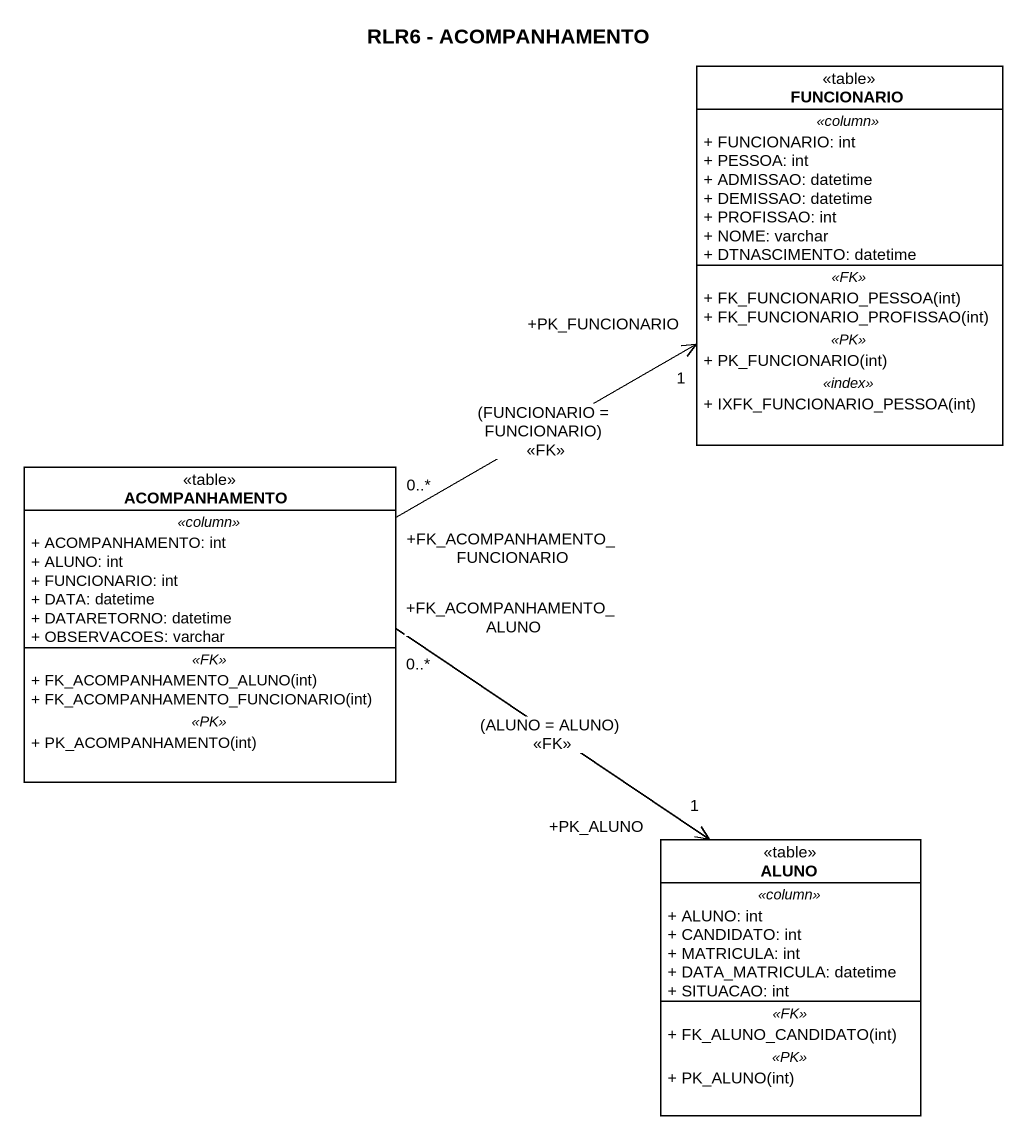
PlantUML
@startuml
title RLR6 - ACOMPANHAMENTO
hide circle
hide empty members
skinparam classAttributeIconSize 0
class FUNCIONARIO <<table>> {
  .. <<column>> ..
  + FUNCIONARIO: int
  + PESSOA: int
  + ADMISSAO: datetime
  + DEMISSAO: datetime
  + PROFISSAO: int
  + NOME: varchar
  + DTNASCIMENTO: datetime
  .. <<FK>> ..
  + FK_FUNCIONARIO_PESSOA(int)
  + FK_FUNCIONARIO_PROFISSAO(int)
  .. <<PK>> ..
  + PK_FUNCIONARIO(int)
  .. <<index>> ..
  + IXFK_FUNCIONARIO_PESSOA(int)
}
class ACOMPANHAMENTO <<table>> {
  .. <<column>> ..
  + ACOMPANHAMENTO: int
  + ALUNO: int
  + FUNCIONARIO: int
  + DATA: datetime
  + DATARETORNO: datetime
  + OBSERVACOES: varchar
  .. <<FK>> ..
  + FK_ACOMPANHAMENTO_ALUNO(int)
  + FK_ACOMPANHAMENTO_FUNCIONARIO(int)
  .. <<PK>> ..
  + PK_ACOMPANHAMENTO(int)
}
class ALUNO <<table>> {
  .. <<column>> ..
  + ALUNO: int
  + CANDIDATO: int
  + MATRICULA: int
  + DATA_MATRICULA: datetime
  + SITUACAO: int
  .. <<FK>> ..
  + FK_ALUNO_CANDIDATO(int)
  .. <<PK>> ..
  + PK_ALUNO(int)
}
ACOMPANHAMENTO "+FK_ACOMPANHAMENTO_FUNCIONARIO\n0..*" -right-> "+PK_FUNCIONARIO\n1" FUNCIONARIO : (FUNCIONARIO = FUNCIONARIO)\n<<FK>>
ACOMPANHAMENTO "+FK_ACOMPANHAMENTO_ALUNO\n0..*" --> "+PK_ALUNO\n1" ALUNO : (ALUNO = ALUNO)\n<<FK>>
@enduml
